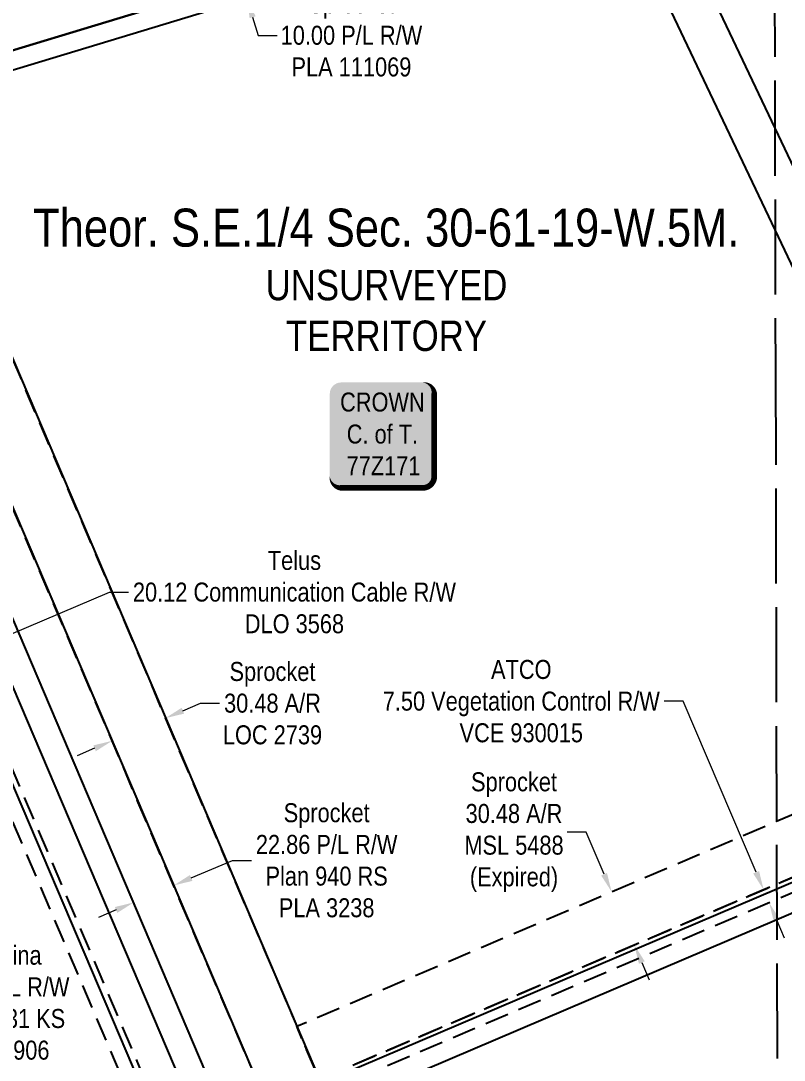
# Model space of a CAD drawing. Extents: x 507565 to 531726, y 6009554 to 6022365.
# Drawn here: x 510891 to 511292, y 6016710 to 6017257 of the extents above; entities that cross this region are included whole.
import ezdxf
from ezdxf.enums import TextEntityAlignment as Align

# ---------------------------------------------------------------- set-up
doc = ezdxf.new("R2010")
doc.units = 0
doc.header["$LTSCALE"] = 5
doc.header["$PDMODE"] = 34
doc.header["$PDSIZE"] = 0.03
for name, pattern in [('foc-ACCESSROAD', [3.75, 2.5, -1.25]), ('foc-FLOWLINE', [3.75, 2.5, -1.25]), ('foc-UNSURVEYED', [12.5, 10, -2.5])]:
    doc.linetypes.add(name, pattern=pattern)
doc.layers.get('Defpoints').update_dxf_attribs({"color": 9})
for name, color, linetype in [('AS-OWNER', 7, 'Continuous'), ('AS-TELUS', 224, 'foc-TEL'), ('C-SYMBOL', 7, 'Continuous'), ('F-AR', 190, 'foc-ACCESSROAD'), ('F-EZE', 190, 'foc-FLOWLINE'), ('F-RW', 190, 'Continuous'), ('F-WS', 190, 'foc-ACCESSROAD'), ('L-UNS-T', 3, 'Continuous'), ('L-USEC', 7, 'foc-UNSURVEYED')]:
    doc.layers.add(name, color=color, linetype=linetype)
for name, color, linetype, lineweight in [('F-AR-T', 190, 'Continuous', 9), ('F-EZE-T', 190, 'Continuous', 9), ('F-RW-T', 190, 'Continuous', 9), ('F-WS-T', 190, 'Continuous', 9)]:
    doc.layers.add(name, color=color, linetype=linetype, lineweight=lineweight)
doc.styles.add('175L', font='ARIALN.TTF', dxfattribs={"height": 20})
doc.styles.add('80', font='ARIALN.TTF', dxfattribs={"height": 10})
doc.styles.add('80CG', font='ARIALN.TTF', dxfattribs={"height": 10})
doc.styles.add('80L', font='ARIALN.TTF', dxfattribs={"height": 10})
doc.styles.add('foc-LtypeFont', font='ARIALN.TTF', dxfattribs={"height": 7.35})
doc.linetypes.add('foc-TEL', pattern='A,2,-1,["T",foc-LtypeFont,S=0.2,R=0,X=-0.425,Y=-0.75],-1.24,8', length=12.24)
doc.linetypes.add('foc-TEL-NOLINE', pattern='A,0,-2,["T",foc-LtypeFont,S=0.2,R=0,X=-0.425,Y=-0.75],-10.24', length=12.24)
doc.dimstyles.new('Compass 5 000', dxfattribs={"dimscale": 5, "dimtxt": 9, "dimasz": 2, "dimexe": 0.2, "dimexo": 0.0625, "dimgap": 0.5, "dimtad": 0, "dimtih": 1, "dimtoh": 1, "dimzin": 0, "dimdsep": 46, "dimtxsty": '80CG', "dimcen": 0.1, "dimse1": 1, "dimse2": 1, "dimclrd": 256, "dimclrt": 256, "dimaunit": 1, "dimadec": 4, "dimazin": 0, "dimtfac": 0.06, "dimtofl": 0, "dimtmove": 0, "dimatfit": 1, "dimfxl": 0.2, "dimtolj": 1, "dimtzin": 0, "dimlwd": -1, "dimarcsym": 0})

# ---------------------------------------------------------------- blocks, each defined once
blk = doc.blocks.new('*D82')
at = {"layer": 'Defpoints', "color": 0, "transparency": 16777216}
for p in [(510851.22, 6016989.43), (510832.72, 6016981.55), (510857.83, 6016922.6)]:
    blk.add_point(p, dxfattribs=at)
at = {"layer": 'F-RW-T', "transparency": 16777216}
for p, q in [((510885.53, 6016934.4), (510937.48, 6016956.53)), ((510937.48, 6016956.53), (510947.48, 6016956.53)), ((510848.63, 6016918.68), (510839.43, 6016914.76))]:
    blk.add_line(p, q, dxfattribs=at)
for points in [[(510884.87, 6016935.93), (510886.18, 6016932.87), (510876.33, 6016930.48)], [(510847.98, 6016920.21), (510849.28, 6016917.15), (510857.83, 6016922.6)]]:
    blk.add_solid(points, dxfattribs=at)
at = {"layer": 'F-RW-T', "transparency": 16777216, "insert": (511034.77, 6016956.53), "char_height": 10, "attachment_point": 5, "style": '80CG'}
blk.add_mtext('\\A1;Telus\\P20.12 Communication Cable R/W\\PDLO 3568', dxfattribs=at)
blk = doc.blocks.new('*D86')
at = {"layer": 'Defpoints', "color": 0, "transparency": 16777216}
for p in [(510928.34, 6016902.91), (510907.24, 6016893.92), (510971.23, 6016802.22)]:
    blk.add_point(p, dxfattribs=at)
at = {"layer": 'F-RW-T', "transparency": 16777216}
for p, q in [((510980.43, 6016806.14), (511002.18, 6016815.4)), ((511002.18, 6016815.4), (511012.18, 6016815.4)), ((510940.93, 6016789.31), (510931.73, 6016785.39))]:
    blk.add_line(p, q, dxfattribs=at)
for points in [[(510979.78, 6016807.67), (510981.08, 6016804.6), (510971.23, 6016802.22)], [(510940.28, 6016790.85), (510941.58, 6016787.78), (510950.13, 6016793.23)]]:
    blk.add_solid(points, dxfattribs=at)
at = {"layer": 'F-RW-T', "transparency": 16777216, "insert": (511051.72, 6016815.4), "char_height": 10, "attachment_point": 5, "style": '80CG'}
blk.add_mtext('\\A1;Sprocket\\P22.86 P/L R/W\\PPlan 940 RS\\PPLA 3238', dxfattribs=at)
blk = doc.blocks.new('*D134')
at = {"layer": 'Defpoints', "color": 0, "transparency": 16777216}
for p in [(510965.09, 6016894.44), (510966.88, 6016890.24), (510937.04, 6016882.5)]:
    blk.add_point(p, dxfattribs=at)
at = {"layer": 'F-AR-T', "transparency": 16777216}
for p, q in [((510976.08, 6016894.16), (510985.28, 6016898.08)), ((510985.28, 6016898.08), (510995.28, 6016898.08)), ((510929.63, 6016874.38), (510920.43, 6016870.46))]:
    blk.add_line(p, q, dxfattribs=at)
for points in [[(510975.42, 6016895.7), (510976.73, 6016892.63), (510966.88, 6016890.24)], [(510928.97, 6016875.91), (510930.28, 6016872.85), (510938.83, 6016878.3)]]:
    blk.add_solid(points, dxfattribs=at)
at = {"layer": 'F-AR-T', "transparency": 16777216, "insert": (511023.22, 6016898.08), "char_height": 10, "attachment_point": 5, "style": '80CG'}
blk.add_mtext('\\A1;Sprocket\\P30.48 A/R\\PLOC 2739', dxfattribs=at)
blk = doc.blocks.new('*D135')
at = {"layer": 'Defpoints', "color": 0, "transparency": 16777216}
for p in [(511202.37, 6016799.21), (511201.62, 6016798.89), (511214.35, 6016771.18)]:
    blk.add_point(p, dxfattribs=at)
at = {"layer": 'F-AR-T', "transparency": 16777216}
for p, q in [((511188.21, 6016830.25), (511178.21, 6016830.25)), ((511197.69, 6016808.08), (511188.21, 6016830.25)), ((511217.53, 6016761.66), (511221.46, 6016752.46))]:
    blk.add_line(p, q, dxfattribs=at)
for points in [[(511199.22, 6016808.74), (511196.16, 6016807.43), (511201.62, 6016798.89)], [(511219.06, 6016762.31), (511216, 6016761), (511213.6, 6016770.86)]]:
    blk.add_solid(points, dxfattribs=at)
at = {"layer": 'F-AR-T', "transparency": 16777216, "insert": (511150.29, 6016830.25), "char_height": 10, "attachment_point": 5, "style": '80CG'}
blk.add_mtext('\\A1;Sprocket\\P30.48 A/R\\PMSL 5488\\P(Expired)', dxfattribs=at)
blk = doc.blocks.new('*D138')
at = {"layer": 'Defpoints', "color": 0, "transparency": 16777216}
for p in [(511000.62, 6017276.33), (511003.53, 6017266.76), (511009.87, 6017268.69)]:
    blk.add_point(p, dxfattribs=at)
at = {"layer": 'F-RW-T', "transparency": 16777216}
for p, q in [((511004.06, 6017287.83), (511001.16, 6017297.4)), ((511012.77, 6017259.12), (511015.68, 6017249.55)), ((511015.68, 6017249.55), (511025.68, 6017249.55))]:
    blk.add_line(p, q, dxfattribs=at)
for points in [[(511005.66, 6017288.31), (511002.47, 6017287.35), (511006.97, 6017278.26)], [(511014.37, 6017259.6), (511011.18, 6017258.63), (511009.87, 6017268.69)]]:
    blk.add_solid(points, dxfattribs=at)
at = {"layer": 'F-RW-T', "transparency": 16777216, "insert": (511064.76, 6017249.55), "char_height": 10, "attachment_point": 5, "style": '80CG'}
blk.add_mtext('\\A1;Sprocket\\P10.00 P/L R/W\\PPLA 111069', dxfattribs=at)
blk = doc.blocks.new('*D140')
at = {"layer": 'Defpoints', "color": 0, "transparency": 16777216}
for p in [(511284.57, 6016793.03), (511123.26, 6016732.24), (511126.2, 6016725.34)]:
    blk.add_point(p, dxfattribs=at)
at = {"layer": 'F-EZE-T', "transparency": 16777216}
for p, q in [((511239.22, 6016899.15), (511229.22, 6016899.15)), ((511277.7, 6016809.13), (511239.22, 6016899.15)), ((511288.5, 6016783.84), (511292.43, 6016774.64))]:
    blk.add_line(p, q, dxfattribs=at)
for points in [[(511279.23, 6016809.78), (511276.16, 6016808.47), (511281.63, 6016799.93)], [(511290.04, 6016784.49), (511286.97, 6016783.18), (511284.57, 6016793.03)]]:
    blk.add_solid(points, dxfattribs=at)
at = {"layer": 'F-EZE-T', "transparency": 16777216, "insert": (511154.12, 6016899.15), "char_height": 10, "attachment_point": 5, "style": '80CG'}
blk.add_mtext('\\A1;ATCO\\P7.50 Vegetation Control R/W\\PVCE 930015', dxfattribs=at)
blk = doc.blocks.new('*U171')
h = blk.add_hatch(color=255)
edge = h.paths.add_edge_path()
edge.add_line((-21.5, -28.5), (21.5, -28.5))
edge.add_arc((21.5, -22.5), 6, 270, 360)
edge.add_line((27.5, -22.5), (27.5, 21))
edge.add_arc((21.5, 21), 6, 0, 90)
edge.add_line((21.5, 27), (-21.5, 27))
edge.add_arc((-21.5, 21), 6, 90, 180)
edge.add_line((-27.5, 21), (-27.5, -22.5))
edge.add_arc((-21.5, -22.5), 6, 180, 270)
at = {"color": 14, "flags": 128}
blk.add_lwpolyline([(-21.5, -28.5, 3, 3, 0), (21.5, -28.5, 3, 3, 0.414214), (27.5, -22.5, 3, 3, 0), (27.5, 21, 3, 0, 0.414214), (21.5, 27, 0, 0, 0), (-21.5, 27, 0, 0, 0.414214), (-27.5, 21, 0, 0, 0), (-27.5, -22.5, 0, 3, 0.414214)], format="xyseb", close=True, dxfattribs=at)
at = {"color": 14, "style": '80'}
blk.add_attdef('ENTER_TEXT_001', (-26.85, -4.92), '', height=10, dxfattribs=at)

msp = doc.modelspace()

# ---------------------------------------------------------------- linework, layer by layer
at = {"layer": 'AS-TELUS', "linetype": 'foc-TEL-NOLINE', "flags": 128}
msp.add_lwpolyline([(510770.538, 6017213.68), (510771.56, 6017212.705), (510784.561, 6017200.308), (510813.374, 6017172.835), (510869.172, 6017119.632), (511035.948, 6016728.078), (511047.897, 6016700.029), (511048.786, 6016697.94), (511050.837, 6016693.127), (511054.665, 6016684.139), (511055.847, 6016681.358), (511068.675, 6016651.242), (511179.72, 6016390.523), (511210.508, 6016318.245), (511215.902, 6016305.579), (511224.061, 6016286.429), (511228.671, 6016275.605), (511229.39, 6016273.914), (511290.145, 6016131.285), (511320.479, 6016060.067), (511402.538, 6015867.412), (511428.092, 6015848.131), (511651.65, 6015679.481), (511667.605, 6015667.445), (511681.048, 6015657.31), (511735.041, 6015616.58), (511995.144, 6015420.383), (512026.472, 6015388.964), (512037.074, 6015378.333), (512058.609, 6015356.752), (512074.75, 6015340.535), (512115.694, 6015299.451), (512202.072, 6015212.805), (512202.464, 6015212.483)], dxfattribs=at)
at = {"layer": 'F-AR', "flags": 128}
msp.add_lwpolyline([(513019.918, 6014982.325), (512983.478, 6014985.386), (512950.125, 6014987.021), (512939.287, 6014987.551), (512919.964, 6014987.824), (512895.049, 6014988.174), (512719.061, 6014987.572), (512719.33, 6014909.37), (512688.843, 6014909.27), (512688.573, 6014987.467), (512635.954, 6015001.647), (512583.715, 6015017.168), (512531.89, 6015034.021), (512494.222, 6015047.344), (512493.851, 6015047.343), (512480.513, 6015052.194), (512429.618, 6015071.674), (512379.237, 6015092.451), (512329.405, 6015114.509), (512314.159, 6015121.658), (512280.153, 6015137.835), (512273.551, 6015141.133), (512231.514, 6015162.413), (512207.877, 6015175.125), (512183.519, 6015188.227), (512115.809, 6015256.152), (512053.199, 6015318.96), (512037.07, 6015335.14), (511975.069, 6015397.338), (511765.75, 6015555.228), (511730.012, 6015582.18), (511694.863, 6015608.699), (511686.973, 6015614.65), (511682.097, 6015618.323), (511670.697, 6015626.922), (511657.762, 6015636.683), (511654.814, 6015638.902), (511377.683, 6015847.97), (511320.672, 6015981.814), (511290.338, 6016053.033), (511228.897, 6016197.276), (511190.964, 6016286.333), (511147.849, 6016387.56), (511134.36, 6016419.224), (511128.967, 6016431.89), (511098.18, 6016504.17), (511035.583, 6016651.133), (511026.636, 6016672.142), (511022.756, 6016681.251), (511020.756, 6016685.944), (510843.728, 6017101.571), (510801.909, 6017141.402), (510775.945, 6017166.131), (510755.085, 6017186), (510744.651, 6017195.938), (510743.76, 6017196.554), (510739.167, 6017201.162), (510729.471, 6017210.545), (510729.058, 6017210.726), (510726.2, 6017213.514), (510753.04, 6017213.614), (510755.715, 6017213.624), (510770.128, 6017213.67), (510770.538, 6017213.68), (510771.56, 6017212.705), (510784.561, 6017200.308), (510813.374, 6017172.835), (510869.172, 6017119.632), (511035.948, 6016728.078), (511047.897, 6016700.029), (511048.786, 6016697.94), (511050.837, 6016693.127), (511054.665, 6016684.139), (511055.847, 6016681.358), (511068.675, 6016651.242), (511179.72, 6016390.523), (511210.508, 6016318.245), (511215.902, 6016305.579), (511224.061, 6016286.429), (511228.671, 6016275.605), (511229.39, 6016273.914), (511290.145, 6016131.285), (511320.479, 6016060.067), (511402.538, 6015867.412), (511428.092, 6015848.131), (511651.65, 6015679.481), (511667.605, 6015667.445), (511681.048, 6015657.31), (511735.041, 6015616.58), (511995.144, 6015420.383), (512026.472, 6015388.964), (512037.074, 6015378.333), (512058.609, 6015356.752), (512074.75, 6015340.535), (512115.694, 6015299.451), (512202.072, 6015212.805), (512202.474, 6015212.534), (512247.486, 6015188.486), (512248.693, 6015187.842), (512295.941, 6015164.053), (512343.774, 6015141.462), (512392.16, 6015120.082), (512441.07, 6015099.93), (512490.472, 6015081.015), (512540.335, 6015063.35), (512588.454, 6015047.655), (512590.626, 6015046.947), (512641.316, 6015031.817), (512692.37, 6015017.968), (512894.225, 6015018.658), (512919.878, 6015018.311), (512939.562, 6015018.044), (512950.039, 6015017.537), (512984.849, 6015015.849), (513019.832, 6015012.927)], dxfattribs=at)
at = {"layer": 'F-EZE', "flags": 128}
msp.add_lwpolyline([(510738.311, 6017210.823), (510744.113, 6017197.203), (510744.652, 6017195.939), (510751.542, 6017179.762), (510963.984, 6016681.058), (510976.813, 6016650.942), (510984.153, 6016633.719), (511067.347, 6016517.772), (511128.969, 6016431.892), (511210.511, 6016318.249), (511289.957, 6016207.526), (511320.22, 6016165.349), (511547.551, 6015848.516), (511666.432, 6015682.839), (511666.871, 6015677.079), (511667.605, 6015667.46), (511670.697, 6015626.939), (511671.642, 6015614.563), (511679.294, 6015614.611), (511686.975, 6015614.66), (511700.153, 6015614.743), (511722.114, 6015598.177), (511757.86, 6015571.212), (511980.338, 6015403.386), (512042.719, 6015340.807), (512058.848, 6015324.627), (512115.779, 6015267.516), (512207.877, 6015175.126), (512335.77, 6015046.827), (512324.506, 6015046.79), (512183.519, 6015188.227), (512115.809, 6015256.152), (512053.199, 6015318.96), (512037.07, 6015335.14), (511975.069, 6015397.338), (511765.752, 6015555.235), (511730.006, 6015582.2), (511694.865, 6015608.708), (511674.763, 6015608.603), (511657.186, 6015608.512), (511655.249, 6015633.359), (511654.815, 6015638.919), (511651.651, 6015679.495), (511651.132, 6015686.147), (511534.655, 6015848.474), (511320.264, 6016147.272), (511290.002, 6016189.448), (511229.393, 6016273.917), (511228.675, 6016274.918), (511228.673, 6016275.608), (511228.643, 6016286.445), (511224.063, 6016286.432), (511220.422, 6016286.421), (511147.851, 6016387.562), (511086.197, 6016473.484), (510974.949, 6016628.533), (510965.416, 6016650.905), (510952.589, 6016681.021), (510745.229, 6017167.882), (510741.879, 6017175.748), (510741.552, 6017176.297), (510737.711, 6017185.415), (510730.44, 6017202.516), (510726.906, 6017210.787), (510728.156, 6017210.79), (510729.049, 6017210.737), (510738.311, 6017210.823)], close=True, dxfattribs=at)
msp.add_lwpolyline([(511388.351, 6016837.389), (511318.636, 6016807.592), (511288.509, 6016794.715), (511050.837, 6016693.127), (511048.786, 6016697.94), (511047.897, 6016700.029), (511288.489, 6016802.865), (511318.616, 6016815.742), (511388.331, 6016845.538)], dxfattribs=at)
at = {"layer": 'F-RW'}
for points in [[(511196.179, 6016215.091), (511165.884, 6016286.265), (511086.196, 6016473.489), (511072.731, 6016505.12), (511067.347, 6016517.773), (511036.613, 6016589.979), (511010.617, 6016651.052), (510997.798, 6016681.169), (510801.908, 6017141.403), (510777.721, 6017198.231), (510774.432, 6017205.956), (510771.56, 6017212.705), (510770.705, 6017214.714), (510770.496, 6017215.204), (510770.121, 6017216.087), (510769.132, 6017218.408), (510764.775, 6017228.645), (510763.213, 6017232.315), (510747.751, 6017268.643), (510743.425, 6017278.805), (510734.557, 6017299.642), (510529.45, 6017394.798), (509559.994, 6017844.564)], [(509560.089, 6017799.386), (509639.228, 6017605.624), (509660.563, 6017550.344), (509689.009, 6017476.641), (509690.888, 6017471.88), (509691.016, 6017471.237), (509773.118, 6017263.503), (509777.246, 6017253.166), (510657.823, 6017255.837), (510750.932, 6017224.852), (510754.542, 6017216.375), (510755.715, 6017213.624), (510762.037, 6017198.78), (510775.945, 6017166.13), (510982.55, 6016681.12), (510986.705, 6016671.371), (510992.586, 6016657.568), (510995.38, 6016651.002), (510999.114, 6016642.242), (511036.612, 6016589.977), (511098.179, 6016504.169), (511179.72, 6016390.523), (511289.885, 6016237)], [(511386.995, 6017386.741), (511317.268, 6017362.182), (511313.119, 6017360.721), (511287.133, 6017352.832), (511224.332, 6017333.766), (511202.225, 6017327.056), (510818.929, 6017210.749), (510799.711, 6017204.912), (510770.119, 6017217.967), (510769.132, 6017218.408), (510764.775, 6017228.645), (510763.213, 6017232.315), (510768.653, 6017229.821), (510770.107, 6017229.155), (510776.18, 6017226.426), (510800.344, 6017215.564), (510810.915, 6017218.771), (511197.887, 6017336.192), (511219.993, 6017342.904), (511287.107, 6017363.277), (511310.004, 6017370.227), (511317.242, 6017372.777), (511386.969, 6017397.336)], [(511386.969, 6017397.336), (511317.242, 6017372.777), (511310.004, 6017370.227), (511287.107, 6017363.277), (511219.993, 6017342.904), (511224.332, 6017333.766), (511287.508, 6017200.756), (511317.824, 6017136.928), (511387.976, 6016989.229)], [(511388.108, 6016935.698), (511317.956, 6017083.398), (511287.64, 6017147.225), (511202.225, 6017327.056), (511197.887, 6017336.192), (510810.915, 6017218.771), (510800.344, 6017215.564), (510795.766, 6017214.175), (510799.711, 6017204.912), (510813.374, 6017172.836), (510843.728, 6017101.571), (511022.755, 6016681.25), (511035.583, 6016651.133), (511098.181, 6016504.173), (511128.968, 6016431.892), (511134.362, 6016419.226), (511147.851, 6016387.562), (511190.965, 6016286.335), (511228.898, 6016197.277)], [(511289.97, 6016202.361), (511215.902, 6016305.579), (511134.36, 6016419.222), (511072.729, 6016505.118), (510981.524, 6016632.238), (510974.103, 6016649.657), (510973.557, 6016650.932), (510968.223, 6016663.46), (510960.728, 6016681.049), (510749.761, 6017176.29), (510742.303, 6017193.9), (510739.167, 6017201.162), (510736.104, 6017208.352), (510729.617, 6017210.499), (510729.048, 6017210.661), (510728.156, 6017210.791), (510720.185, 6017213.492), (510654.614, 6017235.706), (510147.662, 6017233.985)], [(510147.522, 6017226.485), (510595.953, 6017228.007), (510739.898, 6016867.077), (510842.492, 6016609.74), (510937.022, 6016650.813), (510961.088, 6016661.066), (510967.991, 6016664.005), (510970.748, 6016665.179), (510986.488, 6016671.88), (510999.41, 6016677.381), (511008.404, 6016681.203), (511020.661, 6016686.166), (511048.703, 6016698.135), (511288.495, 6016800.455), (511318.622, 6016813.281), (511388.337, 6016842.962)], [(511388.377, 6016826.703), (511318.662, 6016797.023), (511288.535, 6016784.197), (511054.576, 6016684.347), (511046.928, 6016681.329), (511026.435, 6016672.611), (511005.275, 6016663.602), (510992.358, 6016658.103), (510976.617, 6016651.402), (510975.546, 6016650.938), (510973.858, 6016650.227), (510966.957, 6016647.289), (510834.261, 6016589.908), (510725.972, 6016861.525), (510585.95, 6017212.64), (509728.713, 6017210.278)]]:
    msp.add_lwpolyline(points, dxfattribs=at)
at = {"layer": 'F-WS', "flags": 128}
msp.add_lwpolyline([(511388.331, 6016845.539), (511318.616, 6016815.741), (511288.489, 6016802.864), (511047.896, 6016700.029), (511035.949, 6016728.078), (511288.407, 6016835.984), (511318.534, 6016848.861), (511388.249, 6016878.658)], dxfattribs=at)
at = {"layer": 'L-USEC'}
for p, q in [((511286.846, 6017475.723), (511287.838, 6017073.579)), ((511287.838, 6017073.579), (511288.83, 6016671.459))]:
    msp.add_line(p, q, dxfattribs=at)

# ---------------------------------------------------------------- block references
at = {"layer": 'AS-OWNER', "color": 3}
ref = msp.add_blockref('*U171', (511080.842, 6017039.921), dxfattribs=dict(at, xscale=0.9994679999999895, yscale=0.9994679999999895, zscale=0.9994679999999895))
ref.add_attrib('ENTER_TEXT_001', 'CROWN', (511058.794, 6017051.602), dxfattribs={"layer": '0', "color": 14, "height": 9.9947, "style": '80'})
ref.add_attrib('ENTER_TEXT_002', 'C. of T.', (511062.288, 6017034.767), dxfattribs={"layer": '0', "color": 14, "height": 9.9947, "style": '80'})
ref.add_attrib('ENTER_TEXT_003', '77Z171', (511062.223, 6017018.068), dxfattribs={"layer": '0', "color": 14, "height": 9.9947, "style": '80'})

# ---------------------------------------------------------------- texts
at = {"layer": 'C-SYMBOL', "color": 3, "style": '175L'}
msp.add_text('Theor. S.E.1/4 Sec. 30-61-19-W.5M.', height=19.98936, dxfattribs=at).set_placement((511083.087, 6017132.393), align=Align.BOTTOM_CENTER)
at = {"layer": 'F-WS-T', "insert": (510879.163, 6016740.457), "char_height": 9.99468, "width": 74.46009, "attachment_point": 5, "style": '80CG'}
msp.add_mtext('\\A1;Pembina\\P12.19 P/L R/W\\PPlan 1131 KS\\PROE 5906', dxfattribs=at)
at = {"layer": 'L-UNS-T', "color": 3, "insert": (511083.198, 6017104.696), "char_height": 15.99149, "attachment_point": 5, "style": '80L'}
msp.add_mtext_dynamic_manual_height_columns('UNSURVEYED TERRITORY', width=126.41375, gutter_width=47.5, heights=[0], dxfattribs=at)

# ---------------------------------------------------------------- dimensions: what is measured, and where the dimension line sits
at = {"layer": 'F-AR-T'}
dim = msp.add_aligned_dim(p1=(510937.039, 6016882.497), p2=(510965.088, 6016894.444), distance=-4.564, text='Sprocket\\P30.48 A/R\\PLOC 2739', dimstyle='Compass 5 000', dxfattribs=at)
dim.commit()
dim.dimension.update_dxf_attribs({"geometry": '*D134', "text_midpoint": (511023.22, 6016898.082)})
dim = msp.add_linear_dim(base=(511201.618, 6016798.889), p1=(511214.351, 6016771.176), p2=(511202.369, 6016799.209), angle=113.14278, text='Sprocket\\P30.48 A/R\\PMSL 5488\\P(Expired)', dimstyle='Compass 5 000', dxfattribs=at)
dim.commit()
dim.dimension.update_dxf_attribs({"geometry": '*D135', "text_midpoint": (511150.287, 6016830.25), "dimtype": 161})
at = {"layer": 'F-EZE-T'}
dim = msp.add_linear_dim(base=(511284.574, 6016793.033), p1=(511123.256, 6016732.24), p2=(511126.204, 6016725.341), angle=293.14324, text='ATCO\\P7.50 Vegetation Control R/W\\PVCE 930015', dimstyle='Compass 5 000', dxfattribs=at)
dim.commit()
dim.dimension.update_dxf_attribs({"geometry": '*D140', "text_midpoint": (511154.117, 6016899.15), "dimtype": 161})
at = {"layer": 'F-RW-T'}
dim = msp.add_aligned_dim(p1=(511000.621, 6017276.335), p2=(511003.526, 6017266.763), distance=6.63, text='Sprocket\\P10.00 P/L R/W\\PPLA 111069', dimstyle='Compass 5 000', dxfattribs=at)
dim.commit()
dim.dimension.update_dxf_attribs({"geometry": '*D138', "text_midpoint": (511064.764, 6017249.55)})
for base, p1, p2, angle, text, picture, middle in [((510857.83, 6016922.6), (510851.217, 6016989.428), (510832.719, 6016981.548), 203.07341, 'Telus\\P20.12 Communication Cable R/W\\PDLO 3568', '*D82', (511034.771, 6016956.531)), ((510971.231, 6016802.22), (510907.244, 6016893.921), (510928.345, 6016902.908), 23.07059, 'Sprocket\\P22.86 P/L R/W\\PPlan 940 RS\\PPLA 3238', '*D86', (511051.72, 6016815.402))]:
    dim = msp.add_linear_dim(base=base, p1=p1, p2=p2, angle=angle, text=text, dimstyle='Compass 5 000', dxfattribs=at)
    dim.commit()
    dim.dimension.update_dxf_attribs({"geometry": picture, "text_midpoint": middle, "dimtype": 161})

doc.saveas('drawing.dxf')
